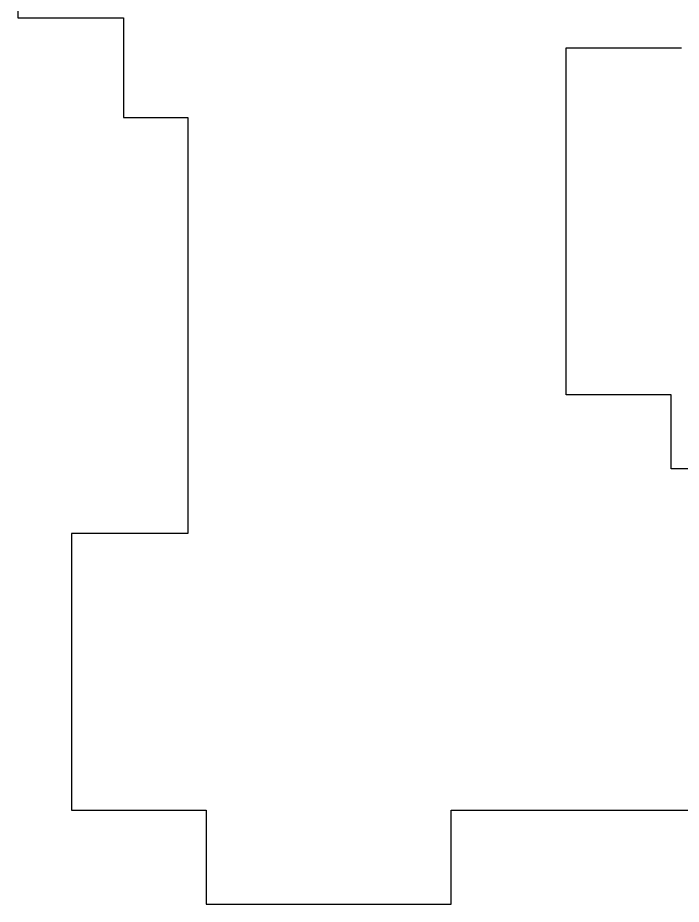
# Model space of a CAD drawing. Extents: x 3 to 54, y -275 to -27.
# Drawn here: x 31.829 to 34.473, y -182.113 to -178.58 of the extents above; entities that cross this region are included whole.
import ezdxf

# ---------------------------------------------------------------- set-up
doc = ezdxf.new("R2010")
doc.units = 0
doc.layers.add('BASE_PLAN', color=7, linetype='CONTINUOUS')

msp = doc.modelspace()

# ---------------------------------------------------------------- linework, layer by layer
at = {"layer": 'BASE_PLAN'}
for p, q in [((31.8288, -178.1255), (31.8288, -178.5805)), ((31.8288, -178.5805), (32.2508, -178.5805)), ((32.2508, -178.5805), (32.2508, -178.9779)), ((34.0148, -180.0824), (34.0148, -178.7008)), ((34.0148, -178.7008), (34.4746, -178.7008)), ((32.2508, -178.9779), (32.507, -178.9779)), ((32.507, -178.9779), (32.507, -180.6361)), ((34.4325, -180.0824), (34.0148, -180.0824)), ((34.4325, -180.3773), (34.4325, -180.0824)), ((36.5625, -180.3773), (34.4325, -180.3773)), ((32.507, -180.6361), (32.0425, -180.6361)), ((32.0425, -180.6361), (32.0425, -181.7384)), ((32.0425, -181.7384), (32.5794, -181.7384)), ((32.5794, -181.7384), (32.5794, -182.1127)), ((33.5568, -182.1127), (33.5568, -181.7384)), ((33.5568, -181.7384), (36.1839, -181.7384)), ((32.5794, -182.1127), (33.5568, -182.1127))]:
    msp.add_line(p, q, dxfattribs=at)

doc.saveas('drawing.dxf')
